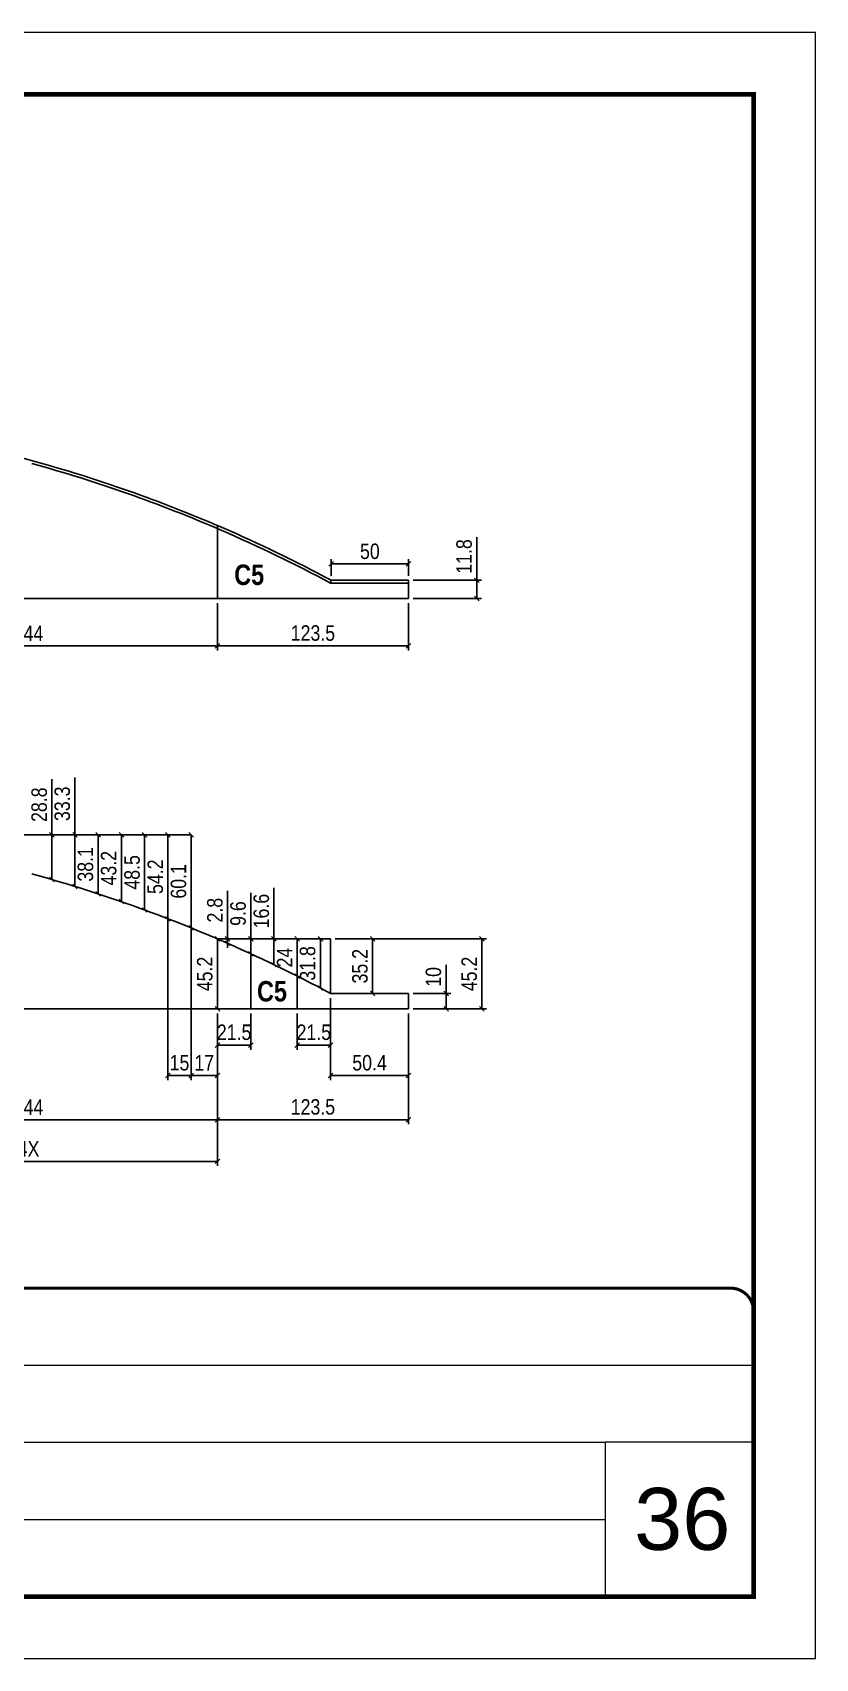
# Model space of a CAD drawing. Extents: x -15895 to 12929, y -2522 to 15173.
# Drawn here: x 9057 to 9563, y 4369 to 5419 of the extents above; entities that cross this region are included whole.
import ezdxf

# ---------------------------------------------------------------- set-up
doc = ezdxf.new("R2010")
doc.units = 0
doc.header["$PDMODE"] = 35
doc.header["$PDSIZE"] = -10
doc.linetypes.add('CONTINUO', pattern=[0])
doc.linetypes.add('DASHED', pattern=[0.75, 0.5, -0.25])
for name, color, linetype, lineweight in [('CARIMBO', 255, 'Continuous', 9), ('Folhas', 255, 'Continuous', 9), ('SARRAFO DE PRESSAO', 251, 'DASHED', 9)]:
    doc.layers.add(name, color=color, linetype=linetype, lineweight=lineweight)
for name, color, linetype in [('COTA', 241, 'Continuous'), ('NOMENCLATURA', 7, 'Continuous'), ('Painéis', 200, 'Continuous')]:
    doc.layers.add(name, color=color, linetype=linetype)
doc.styles.add('ARIAL', font='arial.ttf')
doc.styles.add('COTA TECNICA', font='techl___.ttf', dxfattribs={"height": 10})
doc.styles.add('TECNICA', font='techb___.ttf', dxfattribs={"height": 10})
doc.dimstyles.new('PAINEL', dxfattribs={"dimtxt": 10, "dimasz": 3, "dimexe": 3, "dimexo": 3, "dimgap": 3, "dimtad": 1, "dimdec": 1, "dimzin": 12, "dimdsep": 46, "dimtxsty": 'COTA TECNICA', "dimblk1": 'OBLIQUE', "dimblk2": 'OBLIQUE', "dimsah": 1, "dimcen": 0.9, "dimclrd": 4, "dimclre": 4, "dimclrt": 240, "dimadec": 1, "dimazin": 3, "dimtfac": 1, "dimtdec": 1, "dimtmove": 0, "dimatfit": 3, "dimfxl": 1, "dimtolj": 1, "dimtzin": 12, "dimarcsym": 0})

# ---------------------------------------------------------------- blocks, each defined once
blk = doc.blocks.new('9999999999')
at = {"color": 30, "linetype": 'CONTINUO'}
for p, q in [((98564.6, 34379.6), (99584, 34379.6)), ((98564.6, 34329.8), (99488, 34329.8)), ((99584, 34329.8), (99488, 34329.8)), ((99488, 34329.8), (99488, 34230.2)), ((98564.6, 34280), (99488, 34280))]:
    blk.add_line(p, q, dxfattribs=at)
at = {"color": 30, "linetype": 'CONTINUO', "const_width": 2}
blk.add_lwpolyline([(99584, 34230.2), (99584, 34414.4, 0.414214), (99569, 34429.4), (98229, 34429.4, 0.414214), (98214, 34414.4), (98214, 34245.2, 0.414214), (98229, 34230.2), (99584, 34230.2)], format="xyb", dxfattribs=at)
at = {"layer": 'Folhas'}
blk.add_lwpolyline([(98139, 34190.2), (99624, 34190.2), (99624, 35240.2), (98139, 35240.2)], close=True, dxfattribs=at)
at = {"layer": 'Folhas', "color": 30, "const_width": 3}
blk.add_lwpolyline([(98214, 34230.2), (99584, 34230.2), (99584, 35200.2), (98214, 35200.2)], close=True, dxfattribs=at)
blk = doc.blocks.new('_Oblique')
at = {"color": 0, "linetype": 'ByBlock', "lineweight": -2}
blk.add_line((-0.5, -0.5), (0.5, 0.5), dxfattribs=at)
blk = doc.blocks.new('*D2424')
at = {"layer": 'COTA', "color": 4, "lineweight": -2, "transparency": 16777216}
for p, q in [((8932.5, 4785.7), (8932.5, 4714.2)), ((9176.5, 4785.7), (9176.5, 4714.2)), ((8932.5, 4717.2), (9176.5, 4717.2))]:
    blk.add_line(p, q, dxfattribs=at)
at = {"layer": 'Defpoints', "color": 0, "transparency": 16777216}
for p in [(8932.5, 4788.7), (9176.5, 4788.7), (9176.5, 4717.2)]:
    blk.add_point(p, dxfattribs=at)
at = {"layer": 'COTA', "color": 4, "lineweight": -2, "transparency": 16777216, "xscale": 3, "yscale": 3, "zscale": 3, "rotation": 180}
blk.add_blockref('_Oblique', (8932.5, 4717.2), dxfattribs=at)
at = {"layer": 'COTA', "color": 4, "lineweight": -2, "transparency": 16777216, "xscale": 3, "yscale": 3, "zscale": 3}
blk.add_blockref('_Oblique', (9176.5, 4717.2), dxfattribs=at)
at = {"layer": 'COTA', "color": 240, "transparency": 16777216, "insert": (9054.5, 4725.3), "char_height": 10, "attachment_point": 5, "style": 'COTA TECNICA'}
blk.add_mtext('\\A1;244', dxfattribs=at)
blk = doc.blocks.new('*D2425')
at = {"layer": 'COTA', "color": 4, "lineweight": -2, "transparency": 16777216}
for p, q in [((9176.5, 4785.7), (9176.5, 4714.2)), ((9300, 4785.7), (9300, 4714.2)), ((9176.5, 4717.2), (9300, 4717.2))]:
    blk.add_line(p, q, dxfattribs=at)
at = {"layer": 'Defpoints', "color": 0, "transparency": 16777216}
for p in [(9176.5, 4788.7), (9300, 4788.7), (9300, 4717.2)]:
    blk.add_point(p, dxfattribs=at)
at = {"layer": 'COTA', "color": 4, "lineweight": -2, "transparency": 16777216, "xscale": 3, "yscale": 3, "zscale": 3, "rotation": 180}
blk.add_blockref('_Oblique', (9176.5, 4717.2), dxfattribs=at)
at = {"layer": 'COTA', "color": 4, "lineweight": -2, "transparency": 16777216, "xscale": 3, "yscale": 3, "zscale": 3}
blk.add_blockref('_Oblique', (9300, 4717.2), dxfattribs=at)
at = {"layer": 'COTA', "color": 240, "transparency": 16777216, "insert": (9238.2, 4725.4), "char_height": 10, "attachment_point": 5, "style": 'COTA TECNICA'}
blk.add_mtext('\\A1;123.5', dxfattribs=at)
blk = doc.blocks.new('*D2426')
at = {"layer": 'COTA', "color": 4, "lineweight": -2, "transparency": 16777216}
for p, q in [((9324.2, 4798.7), (9324.2, 4817.2)), ((9303, 4798.7), (9327.2, 4798.7)), ((9324.2, 4788.7), (9324.2, 4798.7)), ((9303, 4788.7), (9327.2, 4788.7))]:
    blk.add_line(p, q, dxfattribs=at)
at = {"layer": 'Defpoints', "color": 0, "transparency": 16777216}
for p in [(9300, 4798.7), (9324.2, 4798.7), (9300, 4788.7)]:
    blk.add_point(p, dxfattribs=at)
at = {"layer": 'COTA', "color": 4, "lineweight": -2, "transparency": 16777216, "xscale": 3, "yscale": 3, "zscale": 3}
for p, rotation in [((9324.2, 4798.7), 90), ((9324.2, 4788.7), 270)]:
    blk.add_blockref('_Oblique', p, dxfattribs=dict(at, rotation=rotation))
at = {"layer": 'COTA', "color": 240, "transparency": 16777216, "insert": (9316.1, 4809.4), "char_height": 10, "attachment_point": 5, "rotation": 90, "style": 'COTA TECNICA'}
blk.add_mtext('\\A1;10', dxfattribs=at)
blk = doc.blocks.new('*D2431')
at = {"layer": 'COTA', "color": 4, "lineweight": -2, "transparency": 16777216}
blk.add_line((9176.5, 4788.7), (9176.5, 4834), dxfattribs=at)
at = {"layer": 'Defpoints', "color": 0, "transparency": 16777216}
for p in [(9176.5, 4834), (9176.5, 4834), (9176.5, 4788.7)]:
    blk.add_point(p, dxfattribs=at)
at = {"layer": 'COTA', "color": 4, "lineweight": -2, "transparency": 16777216, "xscale": 3, "yscale": 3, "zscale": 3}
for p, rotation in [((9176.5, 4834), 90), ((9176.5, 4788.7), 270)]:
    blk.add_blockref('_Oblique', p, dxfattribs=dict(at, rotation=rotation))
at = {"layer": 'COTA', "color": 240, "transparency": 16777216, "insert": (9168.4, 4811.3), "char_height": 10, "attachment_point": 5, "rotation": 90, "style": 'COTA TECNICA'}
blk.add_mtext('\\A1;45.2', dxfattribs=at)
blk = doc.blocks.new('*D2435')
at = {"layer": 'COTA', "color": 4, "lineweight": -2, "transparency": 16777216}
for p, q in [((9252.5, 4834), (9279.8, 4834)), ((9276.8, 4834), (9276.8, 4798.7)), ((9252.5, 4798.7), (9279.8, 4798.7))]:
    blk.add_line(p, q, dxfattribs=at)
at = {"layer": 'Defpoints', "color": 0, "transparency": 16777216}
for p in [(9249.5, 4834), (9249.5, 4798.7), (9276.8, 4798.7)]:
    blk.add_point(p, dxfattribs=at)
at = {"layer": 'COTA', "color": 4, "lineweight": -2, "transparency": 16777216, "xscale": 3, "yscale": 3, "zscale": 3}
for p, rotation in [((9276.8, 4834), 90), ((9276.8, 4798.7), 270)]:
    blk.add_blockref('_Oblique', p, dxfattribs=dict(at, rotation=rotation))
at = {"layer": 'COTA', "color": 240, "transparency": 16777216, "insert": (9268.6, 4816.3), "char_height": 10, "attachment_point": 5, "rotation": 90, "style": 'COTA TECNICA'}
blk.add_mtext('\\A1;35.2', dxfattribs=at)
blk = doc.blocks.new('*D2480')
at = {"layer": 'COTA', "color": 4, "lineweight": -2, "transparency": 16777216}
for p, q in [((9069.5, 4901.2), (9069.5, 4937.1)), ((9049, 4901.2), (9072.5, 4901.2)), ((9069.5, 4872.3), (9069.5, 4901.2))]:
    blk.add_line(p, q, dxfattribs=at)
at = {"layer": 'Defpoints', "color": 0, "transparency": 16777216}
for p in [(9046, 4901.2), (9069.5, 4901.2), (9069.5, 4872.3)]:
    blk.add_point(p, dxfattribs=at)
at = {"layer": 'COTA', "color": 4, "lineweight": -2, "transparency": 16777216, "xscale": 3, "yscale": 3, "zscale": 3}
for p, rotation in [((9069.5, 4901.2), 90), ((9069.5, 4872.3), 270)]:
    blk.add_blockref('_Oblique', p, dxfattribs=dict(at, rotation=rotation))
at = {"layer": 'COTA', "color": 240, "transparency": 16777216, "insert": (9061.4, 4920.6), "char_height": 10, "attachment_point": 5, "rotation": 90, "style": 'COTA TECNICA'}
blk.add_mtext('\\A1;28.8', dxfattribs=at)
blk = doc.blocks.new('*D2481')
at = {"layer": 'COTA', "color": 4, "lineweight": -2, "transparency": 16777216}
for p, q in [((9084.5, 4901.2), (9084.5, 4938.2)), ((9084.5, 4867.8), (9084.5, 4901.2))]:
    blk.add_line(p, q, dxfattribs=at)
at = {"layer": 'Defpoints', "color": 0, "transparency": 16777216}
for p in [(9084.5, 4901.2), (9084.5, 4901.2), (9084.5, 4867.8)]:
    blk.add_point(p, dxfattribs=at)
at = {"layer": 'COTA', "color": 4, "lineweight": -2, "transparency": 16777216, "xscale": 3, "yscale": 3, "zscale": 3}
for p, rotation in [((9084.5, 4901.2), 90), ((9084.5, 4867.8), 270)]:
    blk.add_blockref('_Oblique', p, dxfattribs=dict(at, rotation=rotation))
at = {"layer": 'COTA', "color": 240, "transparency": 16777216, "insert": (9076.3, 4921.2), "char_height": 10, "attachment_point": 5, "rotation": 90, "style": 'COTA TECNICA'}
blk.add_mtext('\\A1;33.3', dxfattribs=at)
blk = doc.blocks.new('*D2482')
at = {"layer": 'COTA', "color": 4, "lineweight": -2, "transparency": 16777216}
blk.add_line((9099.5, 4863), (9099.5, 4901.2), dxfattribs=at)
at = {"layer": 'Defpoints', "color": 0, "transparency": 16777216}
for p in [(9099.5, 4901.2), (9099.5, 4901.2), (9099.5, 4863)]:
    blk.add_point(p, dxfattribs=at)
at = {"layer": 'COTA', "color": 4, "lineweight": -2, "transparency": 16777216, "xscale": 3, "yscale": 3, "zscale": 3}
for p, rotation in [((9099.5, 4901.2), 90), ((9099.5, 4863), 270)]:
    blk.add_blockref('_Oblique', p, dxfattribs=dict(at, rotation=rotation))
at = {"layer": 'COTA', "color": 240, "transparency": 16777216, "insert": (9091.3, 4882.1), "char_height": 10, "attachment_point": 5, "rotation": 90, "style": 'COTA TECNICA'}
blk.add_mtext('\\A1;38.1', dxfattribs=at)
blk = doc.blocks.new('*D2483')
at = {"layer": 'COTA', "color": 4, "lineweight": -2, "transparency": 16777216}
blk.add_line((9114.5, 4858), (9114.5, 4901.2), dxfattribs=at)
at = {"layer": 'Defpoints', "color": 0, "transparency": 16777216}
for p in [(9114.5, 4901.2), (9114.5, 4901.2), (9114.5, 4858)]:
    blk.add_point(p, dxfattribs=at)
at = {"layer": 'COTA', "color": 4, "lineweight": -2, "transparency": 16777216, "xscale": 3, "yscale": 3, "zscale": 3}
for p, rotation in [((9114.5, 4901.2), 90), ((9114.5, 4858), 270)]:
    blk.add_blockref('_Oblique', p, dxfattribs=dict(at, rotation=rotation))
at = {"layer": 'COTA', "color": 240, "transparency": 16777216, "insert": (9106.3, 4879.6), "char_height": 10, "attachment_point": 5, "rotation": 90, "style": 'COTA TECNICA'}
blk.add_mtext('\\A1;43.2', dxfattribs=at)
blk = doc.blocks.new('*D2484')
at = {"layer": 'COTA', "color": 4, "lineweight": -2, "transparency": 16777216}
blk.add_line((9129.5, 4852.6), (9129.5, 4901.2), dxfattribs=at)
at = {"layer": 'Defpoints', "color": 0, "transparency": 16777216}
for p in [(9129.5, 4901.2), (9129.5, 4901.2), (9129.5, 4852.6)]:
    blk.add_point(p, dxfattribs=at)
at = {"layer": 'COTA', "color": 4, "lineweight": -2, "transparency": 16777216, "xscale": 3, "yscale": 3, "zscale": 3}
for p, rotation in [((9129.5, 4901.2), 90), ((9129.5, 4852.6), 270)]:
    blk.add_blockref('_Oblique', p, dxfattribs=dict(at, rotation=rotation))
at = {"layer": 'COTA', "color": 240, "transparency": 16777216, "insert": (9121.4, 4876.9), "char_height": 10, "attachment_point": 5, "rotation": 90, "style": 'COTA TECNICA'}
blk.add_mtext('\\A1;48.5', dxfattribs=at)
blk = doc.blocks.new('*D2485')
at = {"layer": 'COTA', "color": 4, "lineweight": -2, "transparency": 16777216}
blk.add_line((9144.5, 4847), (9144.5, 4901.2), dxfattribs=at)
at = {"layer": 'Defpoints', "color": 0, "transparency": 16777216}
for p in [(9144.5, 4901.2), (9144.5, 4901.2), (9144.5, 4847)]:
    blk.add_point(p, dxfattribs=at)
at = {"layer": 'COTA', "color": 4, "lineweight": -2, "transparency": 16777216, "xscale": 3, "yscale": 3, "zscale": 3}
for p, rotation in [((9144.5, 4901.2), 90), ((9144.5, 4847), 270)]:
    blk.add_blockref('_Oblique', p, dxfattribs=dict(at, rotation=rotation))
at = {"layer": 'COTA', "color": 240, "transparency": 16777216, "insert": (9136.4, 4874.1), "char_height": 10, "attachment_point": 5, "rotation": 90, "style": 'COTA TECNICA'}
blk.add_mtext('\\A1;54.2', dxfattribs=at)
blk = doc.blocks.new('*D2486')
at = {"layer": 'COTA', "color": 4, "lineweight": -2, "transparency": 16777216}
blk.add_line((9159.5, 4841.1), (9159.5, 4901.2), dxfattribs=at)
at = {"layer": 'Defpoints', "color": 0, "transparency": 16777216}
for p in [(9159.5, 4901.2), (9159.5, 4901.2), (9159.5, 4841.1)]:
    blk.add_point(p, dxfattribs=at)
at = {"layer": 'COTA', "color": 4, "lineweight": -2, "transparency": 16777216, "xscale": 3, "yscale": 3, "zscale": 3}
for p, rotation in [((9159.5, 4901.2), 90), ((9159.5, 4841.1), 270)]:
    blk.add_blockref('_Oblique', p, dxfattribs=dict(at, rotation=rotation))
at = {"layer": 'COTA', "color": 240, "transparency": 16777216, "insert": (9151.4, 4871.1), "char_height": 10, "attachment_point": 5, "rotation": 90, "style": 'COTA TECNICA'}
blk.add_mtext('\\A1;60.1', dxfattribs=at)
blk = doc.blocks.new('*D2488')
at = {"layer": 'COTA', "color": 4, "lineweight": -2, "transparency": 16777216}
for p, q in [((9183, 4834), (9183, 4865)), ((9183, 4831.1), (9183, 4834)), ((9183, 4831.1), (9183, 4828.1))]:
    blk.add_line(p, q, dxfattribs=at)
at = {"layer": 'Defpoints', "color": 0, "transparency": 16777216}
for p in [(9183, 4834), (9183, 4834), (9183, 4831.1)]:
    blk.add_point(p, dxfattribs=at)
at = {"layer": 'COTA', "color": 4, "lineweight": -2, "transparency": 16777216, "xscale": 3, "yscale": 3, "zscale": 3}
for p, rotation in [((9183, 4834), 270), ((9183, 4831.1), 90)]:
    blk.add_blockref('_Oblique', p, dxfattribs=dict(at, rotation=rotation))
at = {"layer": 'COTA', "color": 240, "transparency": 16777216, "insert": (9174.9, 4852.5), "char_height": 10, "attachment_point": 5, "rotation": 90, "style": 'COTA TECNICA'}
blk.add_mtext('\\A1;2.8', dxfattribs=at)
blk = doc.blocks.new('*D2489')
at = {"layer": 'COTA', "color": 4, "lineweight": -2, "transparency": 16777216}
for p, q in [((9198, 4834), (9198, 4863.7)), ((9198, 4824.4), (9198, 4834))]:
    blk.add_line(p, q, dxfattribs=at)
at = {"layer": 'Defpoints', "color": 0, "transparency": 16777216}
for p in [(9198, 4834), (9198, 4834), (9198, 4824.4)]:
    blk.add_point(p, dxfattribs=at)
at = {"layer": 'COTA', "color": 4, "lineweight": -2, "transparency": 16777216, "xscale": 3, "yscale": 3, "zscale": 3}
for p, rotation in [((9198, 4834), 90), ((9198, 4824.4), 270)]:
    blk.add_blockref('_Oblique', p, dxfattribs=dict(at, rotation=rotation))
at = {"layer": 'COTA', "color": 240, "transparency": 16777216, "insert": (9189.9, 4850.3), "char_height": 10, "attachment_point": 5, "rotation": 90, "style": 'COTA TECNICA'}
blk.add_mtext('\\A1;9.6', dxfattribs=at)
blk = doc.blocks.new('*D2490')
at = {"layer": 'COTA', "color": 4, "lineweight": -2, "transparency": 16777216}
for p, q in [((9213, 4834), (9213, 4866.9)), ((9213, 4817.3), (9213, 4834))]:
    blk.add_line(p, q, dxfattribs=at)
at = {"layer": 'Defpoints', "color": 0, "transparency": 16777216}
for p in [(9213, 4834), (9213, 4834), (9213, 4817.3)]:
    blk.add_point(p, dxfattribs=at)
at = {"layer": 'COTA', "color": 4, "lineweight": -2, "transparency": 16777216, "xscale": 3, "yscale": 3, "zscale": 3}
for p, rotation in [((9213, 4834), 90), ((9213, 4817.3), 270)]:
    blk.add_blockref('_Oblique', p, dxfattribs=dict(at, rotation=rotation))
at = {"layer": 'COTA', "color": 240, "transparency": 16777216, "insert": (9204.9, 4851.9), "char_height": 10, "attachment_point": 5, "rotation": 90, "style": 'COTA TECNICA'}
blk.add_mtext('\\A1;16.6', dxfattribs=at)
blk = doc.blocks.new('*D2491')
at = {"layer": 'COTA', "color": 4, "lineweight": -2, "transparency": 16777216}
blk.add_line((9228, 4809.9), (9228, 4834), dxfattribs=at)
at = {"layer": 'Defpoints', "color": 0, "transparency": 16777216}
for p in [(9228, 4834), (9228, 4834), (9228, 4809.9)]:
    blk.add_point(p, dxfattribs=at)
at = {"layer": 'COTA', "color": 4, "lineweight": -2, "transparency": 16777216, "xscale": 3, "yscale": 3, "zscale": 3}
for p, rotation in [((9228, 4834), 90), ((9228, 4809.9), 270)]:
    blk.add_blockref('_Oblique', p, dxfattribs=dict(at, rotation=rotation))
at = {"layer": 'COTA', "color": 240, "transparency": 16777216, "insert": (9219.9, 4821.9), "char_height": 10, "attachment_point": 5, "rotation": 90, "style": 'COTA TECNICA'}
blk.add_mtext('\\A1;24', dxfattribs=at)
blk = doc.blocks.new('*D2492')
at = {"layer": 'COTA', "color": 4, "lineweight": -2, "transparency": 16777216}
blk.add_line((9243, 4802.2), (9243, 4834), dxfattribs=at)
at = {"layer": 'Defpoints', "color": 0, "transparency": 16777216}
for p in [(9243, 4834), (9243, 4834), (9243, 4802.2)]:
    blk.add_point(p, dxfattribs=at)
at = {"layer": 'COTA', "color": 4, "lineweight": -2, "transparency": 16777216, "xscale": 3, "yscale": 3, "zscale": 3}
for p, rotation in [((9243, 4834), 90), ((9243, 4802.2), 270)]:
    blk.add_blockref('_Oblique', p, dxfattribs=dict(at, rotation=rotation))
at = {"layer": 'COTA', "color": 240, "transparency": 16777216, "insert": (9234.8, 4818.1), "char_height": 10, "attachment_point": 5, "rotation": 90, "style": 'COTA TECNICA'}
blk.add_mtext('\\A1;31.8', dxfattribs=at)
blk = doc.blocks.new('*D2507')
at = {"layer": 'COTA', "color": 4, "lineweight": -2, "transparency": 16777216}
for p, q in [((9144.5, 4785.7), (9144.5, 4742.8)), ((9159.5, 4785.7), (9159.5, 4742.8)), ((9159.5, 4745.8), (9144.5, 4745.8))]:
    blk.add_line(p, q, dxfattribs=at)
at = {"layer": 'Defpoints', "color": 0, "transparency": 16777216}
for p in [(9144.5, 4788.7), (9159.5, 4788.7), (9144.5, 4745.8)]:
    blk.add_point(p, dxfattribs=at)
at = {"layer": 'COTA', "color": 4, "lineweight": -2, "transparency": 16777216, "xscale": 3, "yscale": 3, "zscale": 3, "rotation": 180}
blk.add_blockref('_Oblique', (9144.5, 4745.8), dxfattribs=at)
at = {"layer": 'COTA', "color": 4, "lineweight": -2, "transparency": 16777216, "xscale": 3, "yscale": 3, "zscale": 3}
blk.add_blockref('_Oblique', (9159.5, 4745.8), dxfattribs=at)
at = {"layer": 'COTA', "color": 240, "transparency": 16777216, "insert": (9152, 4753.9), "char_height": 10, "attachment_point": 5, "style": 'COTA TECNICA'}
blk.add_mtext('\\A1;15', dxfattribs=at)
blk = doc.blocks.new('*D2508')
at = {"layer": 'COTA', "color": 4, "lineweight": -2, "transparency": 16777216}
for p, q in [((9159.5, 4785.7), (9159.5, 4742.8)), ((9176.5, 4785.7), (9176.5, 4742.8)), ((9176.5, 4745.8), (9159.5, 4745.8))]:
    blk.add_line(p, q, dxfattribs=at)
at = {"layer": 'Defpoints', "color": 0, "transparency": 16777216}
for p in [(9159.5, 4788.7), (9176.5, 4788.7), (9159.5, 4745.8)]:
    blk.add_point(p, dxfattribs=at)
at = {"layer": 'COTA', "color": 4, "lineweight": -2, "transparency": 16777216, "xscale": 3, "yscale": 3, "zscale": 3, "rotation": 180}
blk.add_blockref('_Oblique', (9159.5, 4745.8), dxfattribs=at)
at = {"layer": 'COTA', "color": 4, "lineweight": -2, "transparency": 16777216, "xscale": 3, "yscale": 3, "zscale": 3}
blk.add_blockref('_Oblique', (9176.5, 4745.8), dxfattribs=at)
at = {"layer": 'COTA', "color": 240, "transparency": 16777216, "insert": (9168, 4753.9), "char_height": 10, "attachment_point": 5, "style": 'COTA TECNICA'}
blk.add_mtext('\\A1;17', dxfattribs=at)
blk = doc.blocks.new('*D2513')
at = {"layer": 'COTA', "color": 4, "lineweight": -2, "transparency": 16777216}
for p, q in [((9249.5, 4795.7), (9249.5, 4742.8)), ((9300, 4785.7), (9300, 4742.8)), ((9300, 4745.8), (9249.5, 4745.8))]:
    blk.add_line(p, q, dxfattribs=at)
at = {"layer": 'Defpoints', "color": 0, "transparency": 16777216}
for p in [(9249.5, 4798.7), (9300, 4788.7), (9249.5, 4745.8)]:
    blk.add_point(p, dxfattribs=at)
at = {"layer": 'COTA', "color": 4, "lineweight": -2, "transparency": 16777216, "xscale": 3, "yscale": 3, "zscale": 3, "rotation": 180}
blk.add_blockref('_Oblique', (9249.5, 4745.8), dxfattribs=at)
at = {"layer": 'COTA', "color": 4, "lineweight": -2, "transparency": 16777216, "xscale": 3, "yscale": 3, "zscale": 3}
blk.add_blockref('_Oblique', (9300, 4745.8), dxfattribs=at)
at = {"layer": 'COTA', "color": 240, "transparency": 16777216, "insert": (9274.8, 4753.9), "char_height": 10, "attachment_point": 5, "style": 'COTA TECNICA'}
blk.add_mtext('\\A1;50.4', dxfattribs=at)
blk = doc.blocks.new('*D2510')
at = {"layer": 'COTA', "color": 4, "lineweight": -2, "transparency": 16777216}
for p, q in [((9176.5, 4785.7), (9176.5, 4762.4)), ((9198, 4785.7), (9198, 4762.4)), ((9198, 4765.4), (9176.5, 4765.4))]:
    blk.add_line(p, q, dxfattribs=at)
at = {"layer": 'Defpoints', "color": 0, "transparency": 16777216}
for p in [(9176.5, 4788.7), (9198, 4788.7), (9176.5, 4765.4)]:
    blk.add_point(p, dxfattribs=at)
at = {"layer": 'COTA', "color": 4, "lineweight": -2, "transparency": 16777216, "xscale": 3, "yscale": 3, "zscale": 3, "rotation": 180}
blk.add_blockref('_Oblique', (9176.5, 4765.4), dxfattribs=at)
at = {"layer": 'COTA', "color": 4, "lineweight": -2, "transparency": 16777216, "xscale": 3, "yscale": 3, "zscale": 3}
blk.add_blockref('_Oblique', (9198, 4765.4), dxfattribs=at)
at = {"layer": 'COTA', "color": 240, "transparency": 16777216, "insert": (9187.3, 4773.6), "char_height": 10, "attachment_point": 5, "style": 'COTA TECNICA'}
blk.add_mtext('\\A1;21.5', dxfattribs=at)
blk = doc.blocks.new('*D2509')
at = {"layer": 'COTA', "color": 4, "lineweight": -2, "transparency": 16777216}
for p, q in [((9228, 4785.7), (9228, 4762.4)), ((9249.5, 4785.7), (9249.5, 4762.4)), ((9249.5, 4765.4), (9228, 4765.4))]:
    blk.add_line(p, q, dxfattribs=at)
at = {"layer": 'Defpoints', "color": 0, "transparency": 16777216}
for p in [(9228, 4788.7), (9249.5, 4788.7), (9228, 4765.4)]:
    blk.add_point(p, dxfattribs=at)
at = {"layer": 'COTA', "color": 4, "lineweight": -2, "transparency": 16777216, "xscale": 3, "yscale": 3, "zscale": 3, "rotation": 180}
blk.add_blockref('_Oblique', (9228, 4765.4), dxfattribs=at)
at = {"layer": 'COTA', "color": 4, "lineweight": -2, "transparency": 16777216, "xscale": 3, "yscale": 3, "zscale": 3}
blk.add_blockref('_Oblique', (9249.5, 4765.4), dxfattribs=at)
at = {"layer": 'COTA', "color": 240, "transparency": 16777216, "insert": (9238.8, 4773.6), "char_height": 10, "attachment_point": 5, "style": 'COTA TECNICA'}
blk.add_mtext('\\A1;21.5', dxfattribs=at)
blk = doc.blocks.new('*D2516')
at = {"layer": 'COTA', "color": 4, "lineweight": -2, "transparency": 16777216}
for p, q in [((9252.5, 4834), (9350.3, 4834)), ((9347.3, 4788.7), (9347.3, 4834)), ((9303, 4788.7), (9350.3, 4788.7))]:
    blk.add_line(p, q, dxfattribs=at)
at = {"layer": 'Defpoints', "color": 0, "transparency": 16777216}
for p in [(9249.5, 4834), (9347.3, 4834), (9300, 4788.7)]:
    blk.add_point(p, dxfattribs=at)
at = {"layer": 'COTA', "color": 4, "lineweight": -2, "transparency": 16777216, "xscale": 3, "yscale": 3, "zscale": 3}
for p, rotation in [((9347.3, 4834), 90), ((9347.3, 4788.7), 270)]:
    blk.add_blockref('_Oblique', p, dxfattribs=dict(at, rotation=rotation))
at = {"layer": 'COTA', "color": 240, "transparency": 16777216, "insert": (9339.2, 4811.3), "char_height": 10, "attachment_point": 5, "rotation": 90, "style": 'COTA TECNICA'}
blk.add_mtext('\\A1;45.2', dxfattribs=at)
blk = doc.blocks.new('*D2520')
at = {"layer": 'COTA', "color": 4, "lineweight": -2, "transparency": 16777216}
for p, q in [((9250, 5068.5), (9250, 5079.1)), ((9250, 5076.1), (9300, 5076.1)), ((9300, 5068.5), (9300, 5079.1))]:
    blk.add_line(p, q, dxfattribs=at)
at = {"layer": 'Defpoints', "color": 0, "transparency": 16777216}
for p in [(9300, 5076.1), (9250, 5065.5), (9300, 5065.5)]:
    blk.add_point(p, dxfattribs=at)
at = {"layer": 'COTA', "color": 4, "lineweight": -2, "transparency": 16777216, "xscale": 3, "yscale": 3, "zscale": 3, "rotation": 180}
blk.add_blockref('_Oblique', (9250, 5076.1), dxfattribs=at)
at = {"layer": 'COTA', "color": 4, "lineweight": -2, "transparency": 16777216, "xscale": 3, "yscale": 3, "zscale": 3}
blk.add_blockref('_Oblique', (9300, 5076.1), dxfattribs=at)
at = {"layer": 'COTA', "color": 240, "transparency": 16777216, "insert": (9275, 5084.2), "char_height": 10, "attachment_point": 5, "style": 'COTA TECNICA'}
blk.add_mtext('\\A1;50', dxfattribs=at)
blk = doc.blocks.new('*D2526')
at = {"layer": 'COTA', "color": 4, "lineweight": -2, "transparency": 16777216}
for p, q in [((9344, 5065.5), (9344, 5093.3)), ((9303, 5065.5), (9347, 5065.5)), ((9344, 5053.7), (9344, 5065.5)), ((9303, 5053.7), (9347, 5053.7))]:
    blk.add_line(p, q, dxfattribs=at)
at = {"layer": 'Defpoints', "color": 0, "transparency": 16777216}
for p in [(9300, 5065.5), (9344, 5065.5), (9300, 5053.7)]:
    blk.add_point(p, dxfattribs=at)
at = {"layer": 'COTA', "color": 4, "lineweight": -2, "transparency": 16777216, "xscale": 3, "yscale": 3, "zscale": 3}
for p, rotation in [((9344, 5065.5), 90), ((9344, 5053.7), 270)]:
    blk.add_blockref('_Oblique', p, dxfattribs=dict(at, rotation=rotation))
at = {"layer": 'COTA', "color": 240, "transparency": 16777216, "insert": (9335.9, 5080.9), "char_height": 10, "attachment_point": 5, "rotation": 90, "style": 'COTA TECNICA'}
blk.add_mtext('\\A1;11.8', dxfattribs=at)
blk = doc.blocks.new('*D2598')
at = {"layer": 'COTA', "color": 4, "lineweight": -2, "transparency": 16777216}
for p, q in [((8932.5, 5050.7), (8932.5, 5020.2)), ((9176.5, 5050.7), (9176.5, 5020.2)), ((8932.5, 5023.2), (9176.5, 5023.2))]:
    blk.add_line(p, q, dxfattribs=at)
at = {"layer": 'Defpoints', "color": 0, "transparency": 16777216}
for p in [(8932.5, 5053.7), (9176.5, 5053.7), (9176.5, 5023.2)]:
    blk.add_point(p, dxfattribs=at)
at = {"layer": 'COTA', "color": 4, "lineweight": -2, "transparency": 16777216, "xscale": 3, "yscale": 3, "zscale": 3, "rotation": 180}
blk.add_blockref('_Oblique', (8932.5, 5023.2), dxfattribs=at)
at = {"layer": 'COTA', "color": 4, "lineweight": -2, "transparency": 16777216, "xscale": 3, "yscale": 3, "zscale": 3}
blk.add_blockref('_Oblique', (9176.5, 5023.2), dxfattribs=at)
at = {"layer": 'COTA', "color": 240, "transparency": 16777216, "insert": (9054.5, 5031.3), "char_height": 10, "attachment_point": 5, "style": 'COTA TECNICA'}
blk.add_mtext('\\A1;244', dxfattribs=at)
blk = doc.blocks.new('*D2599')
at = {"layer": 'COTA', "color": 4, "lineweight": -2, "transparency": 16777216}
for p, q in [((9176.5, 5050.7), (9176.5, 5020.2)), ((9300, 5050.7), (9300, 5020.2)), ((9176.5, 5023.2), (9300, 5023.2))]:
    blk.add_line(p, q, dxfattribs=at)
at = {"layer": 'Defpoints', "color": 0, "transparency": 16777216}
for p in [(9176.5, 5053.7), (9300, 5053.7), (9300, 5023.2)]:
    blk.add_point(p, dxfattribs=at)
at = {"layer": 'COTA', "color": 4, "lineweight": -2, "transparency": 16777216, "xscale": 3, "yscale": 3, "zscale": 3, "rotation": 180}
blk.add_blockref('_Oblique', (9176.5, 5023.2), dxfattribs=at)
at = {"layer": 'COTA', "color": 4, "lineweight": -2, "transparency": 16777216, "xscale": 3, "yscale": 3, "zscale": 3}
blk.add_blockref('_Oblique', (9300, 5023.2), dxfattribs=at)
at = {"layer": 'COTA', "color": 240, "transparency": 16777216, "insert": (9238.2, 5031.4), "char_height": 10, "attachment_point": 5, "style": 'COTA TECNICA'}
blk.add_mtext('\\A1;123.5', dxfattribs=at)
blk = doc.blocks.new('*D2603')
at = {"layer": 'COTA', "color": 4, "lineweight": -2, "transparency": 16777216}
for p, q in [((8932.5, 4758.9), (8932.5, 4687.3)), ((9176.5, 4758.9), (9176.5, 4687.3)), ((8932.5, 4690.3), (9176.5, 4690.3))]:
    blk.add_line(p, q, dxfattribs=at)
at = {"layer": 'Defpoints', "color": 0, "transparency": 16777216}
for p in [(8932.5, 4761.9), (9176.5, 4761.9), (9176.5, 4690.3)]:
    blk.add_point(p, dxfattribs=at)
at = {"layer": 'COTA', "color": 4, "lineweight": -2, "transparency": 16777216, "xscale": 3, "yscale": 3, "zscale": 3, "rotation": 180}
blk.add_blockref('_Oblique', (8932.5, 4690.3), dxfattribs=at)
at = {"layer": 'COTA', "color": 4, "lineweight": -2, "transparency": 16777216, "xscale": 3, "yscale": 3, "zscale": 3}
blk.add_blockref('_Oblique', (9176.5, 4690.3), dxfattribs=at)
at = {"layer": 'COTA', "color": 240, "transparency": 16777216, "insert": (9054.5, 4698.4), "char_height": 10, "attachment_point": 5, "style": 'COTA TECNICA'}
blk.add_mtext('\\A1;4X', dxfattribs=at)

msp = doc.modelspace()

# ---------------------------------------------------------------- linework, layer by layer
at = {"layer": 'COTA'}
for p, q in [((9250, 5065.5), (9249.55, 5063.7)), ((8932.49, 4901.16), (9159.49, 4901.16)), ((9144.49, 4745.83), (9144.49, 4901.16)), ((9159.49, 4745.83), (9159.49, 4901.16)), ((9176.49, 4833.96), (9249.55, 4833.96)), ((9198.02, 4833.96), (9198.02, 4788.73)), ((9228.02, 4833.96), (9228.02, 4788.73)), ((9249.55, 4833.96), (9249.55, 4798.73))]:
    msp.add_line(p, q, dxfattribs=at)
at = {"layer": 'Painéis', "linetype": 'ByBlock'}
for p, q in [((9176.49, 5100.89), (9176.49, 5053.7)), ((9249.55, 5063.7), (9299.99, 5063.7)), ((9250, 5065.5), (9299.99, 5065.5)), ((9299.99, 5065.5), (9299.99, 5053.7)), ((8320.99, 5053.7), (9299.99, 5053.7)), ((9176.49, 4833.96), (9176.49, 4788.73)), ((9249.55, 4798.73), (9299.99, 4798.73)), ((9299.99, 4798.73), (9299.99, 4788.73)), ((8320.99, 4788.73), (9299.99, 4788.73))]:
    msp.add_line(p, q, dxfattribs=at)
for points in [[(8934.53, 5167.68, -0.0336769), (9057.05, 5142.69, -0.0336769)], [(9056.58, 5140.95, -0.0349854), (9178.87, 5097.91, -0.0349854)], [(9057.05, 5142.69, -0.0349854), (9179.58, 5099.56, -0.0349854)], [(9056.58, 4875.98, -0.0349854), (9178.87, 4832.93, -0.0349854)]]:
    msp.add_lwpolyline(points, format="xyb", dxfattribs=at)
for centre, radius, start in [((8810.49, 4246.64), 927.56, 61.74839), ((8810.49, 4246.64), 929.36, 61.77631), ((8810.49, 3981.66), 927.56, 61.74839)]:
    msp.add_arc(centre, radius, start, 66.60023, dxfattribs=at)

# ---------------------------------------------------------------- block references
at = {"layer": 'SARRAFO DE PRESSAO', "color": 6, "linetype": 'ByBlock'}
msp.add_blockref('9999999999', (-90061.11, -29820.95), dxfattribs=at)

# ---------------------------------------------------------------- texts
at = {"layer": 'CARIMBO', "style": 'ARIAL'}
msp.add_text('36', height=40, dxfattribs=at).set_placement((9445.73, 4439.4))
at = {"layer": 'NOMENCLATURA', "style": 'TECNICA'}
for p in [(9187.39, 5062.5), (9202.1, 4793.52)]:
    msp.add_text('C5', height=13.2, dxfattribs=at).set_placement(p)

# ---------------------------------------------------------------- dimensions: what is measured, and where the dimension line sits
at = {"layer": 'COTA'}
for base, p1, p2, angle, picture, middle in [((9343.96, 5065.5), (9299.99, 5053.7), (9299.99, 5065.5), 90, '*D2526', (9335.86, 5080.89)), ((9299.99, 5076.1), (9250, 5065.5), (9299.99, 5065.5), 180, '*D2520', (9275, 5084.21)), ((9069.49, 4901.16), (9069.49, 4872.33), (9045.99, 4901.16), 90, '*D2480', (9061.4, 4920.61)), ((9084.49, 4901.16), (9084.49, 4867.83), (9084.49, 4901.16), 90, '*D2481', (9076.27, 4921.18)), ((9099.49, 4901.16), (9099.49, 4863.05), (9099.49, 4901.16), 90, '*D2482', (9091.25, 4882.1)), ((9114.49, 4901.16), (9114.49, 4857.99), (9114.49, 4901.16), 90, '*D2483', (9106.27, 4879.57)), ((9129.49, 4901.16), (9129.49, 4852.64), (9129.49, 4901.16), 90, '*D2484', (9121.36, 4876.9)), ((9144.49, 4901.16), (9144.49, 4847), (9144.49, 4901.16), 90, '*D2485', (9136.38, 4874.08)), ((9159.49, 4901.16), (9159.49, 4841.06), (9159.49, 4901.16), 90, '*D2486', (9151.39, 4871.11)), ((9183.02, 4833.96), (9183.02, 4831.12), (9183.02, 4833.96), 90, '*D2488', (9174.93, 4852.49)), ((9198.02, 4833.96), (9198.02, 4824.39), (9198.02, 4833.96), 90, '*D2489', (9189.89, 4850.31)), ((9213.02, 4833.96), (9213.02, 4817.33), (9213.02, 4833.96), 90, '*D2490', (9204.92, 4851.93)), ((9176.49, 4833.96), (9176.49, 4788.73), (9176.49, 4833.96), 90, '*D2431', (9168.38, 4811.34)), ((9228.02, 4833.96), (9228.02, 4809.93), (9228.02, 4833.96), 90, '*D2491', (9219.95, 4821.94)), ((9243.02, 4833.96), (9243.02, 4802.2), (9243.02, 4833.96), 90, '*D2492', (9234.78, 4818.08)), ((9276.77, 4798.73), (9249.55, 4833.96), (9249.55, 4798.73), 90, '*D2435', (9268.55, 4816.34)), ((9347.33, 4833.96), (9299.99, 4788.73), (9249.55, 4833.96), 90, '*D2516', (9339.22, 4811.34)), ((9324.18, 4798.73), (9299.99, 4788.73), (9299.99, 4798.73), 90, '*D2426', (9316.08, 4809.44)), ((9249.55, 4745.83), (9299.99, 4788.73), (9249.55, 4798.73), 180, '*D2513', (9274.77, 4753.94)), ((9159.49, 4745.83), (9176.49, 4788.73), (9159.49, 4788.73), 180, '*D2508', (9167.99, 4753.91))]:
    dim = msp.add_linear_dim(base=base, p1=p1, p2=p2, angle=angle, dimstyle='PAINEL', dxfattribs=at)
    dim.commit()
    dim.dimension.update_dxf_attribs({"geometry": picture, "text_midpoint": middle})
for base, p1, p2, picture, middle in [((9176.49, 5023.2), (8932.49, 5053.7), (9176.49, 5053.7), '*D2598', (9054.49, 5031.27)), ((9299.99, 5023.2), (9176.49, 5053.7), (9299.99, 5053.7), '*D2599', (9238.24, 5031.42)), ((9176.49, 4717.19), (8932.49, 4788.73), (9176.49, 4788.73), '*D2424', (9054.49, 4725.26)), ((9299.99, 4717.19), (9176.49, 4788.73), (9299.99, 4788.73), '*D2425', (9238.24, 4725.41))]:
    dim = msp.add_linear_dim(base=base, p1=p1, p2=p2, dimstyle='PAINEL', override={"dimtmove": 1}, dxfattribs=at)
    dim.commit()
    dim.dimension.update_dxf_attribs({"geometry": picture, "text_midpoint": middle})
for base, p1, p2, picture, middle in [((9144.49, 4745.83), (9159.49, 4788.73), (9144.49, 4788.73), '*D2507', (9151.99, 4745.83)), ((9176.49, 4765.45), (9198.02, 4788.73), (9176.49, 4788.73), '*D2510', (9187.26, 4765.45)), ((9228.02, 4765.45), (9249.55, 4788.73), (9228.02, 4788.73), '*D2509', (9238.78, 4765.45))]:
    dim = msp.add_linear_dim(base=base, p1=p1, p2=p2, angle=180, dimstyle='PAINEL', dxfattribs=at)
    dim.commit()
    dim.dimension.update_dxf_attribs({"geometry": picture, "text_midpoint": middle, "dimtype": 160})
dim = msp.add_linear_dim(base=(9176.49, 4690.33), p1=(8932.49, 4761.86), p2=(9176.49, 4761.86), text='4X', dimstyle='PAINEL', override={"dimtmove": 1}, dxfattribs=at)
dim.commit()
dim.dimension.update_dxf_attribs({"geometry": '*D2603', "text_midpoint": (9054.49, 4698.4)})

doc.saveas('drawing.dxf')
